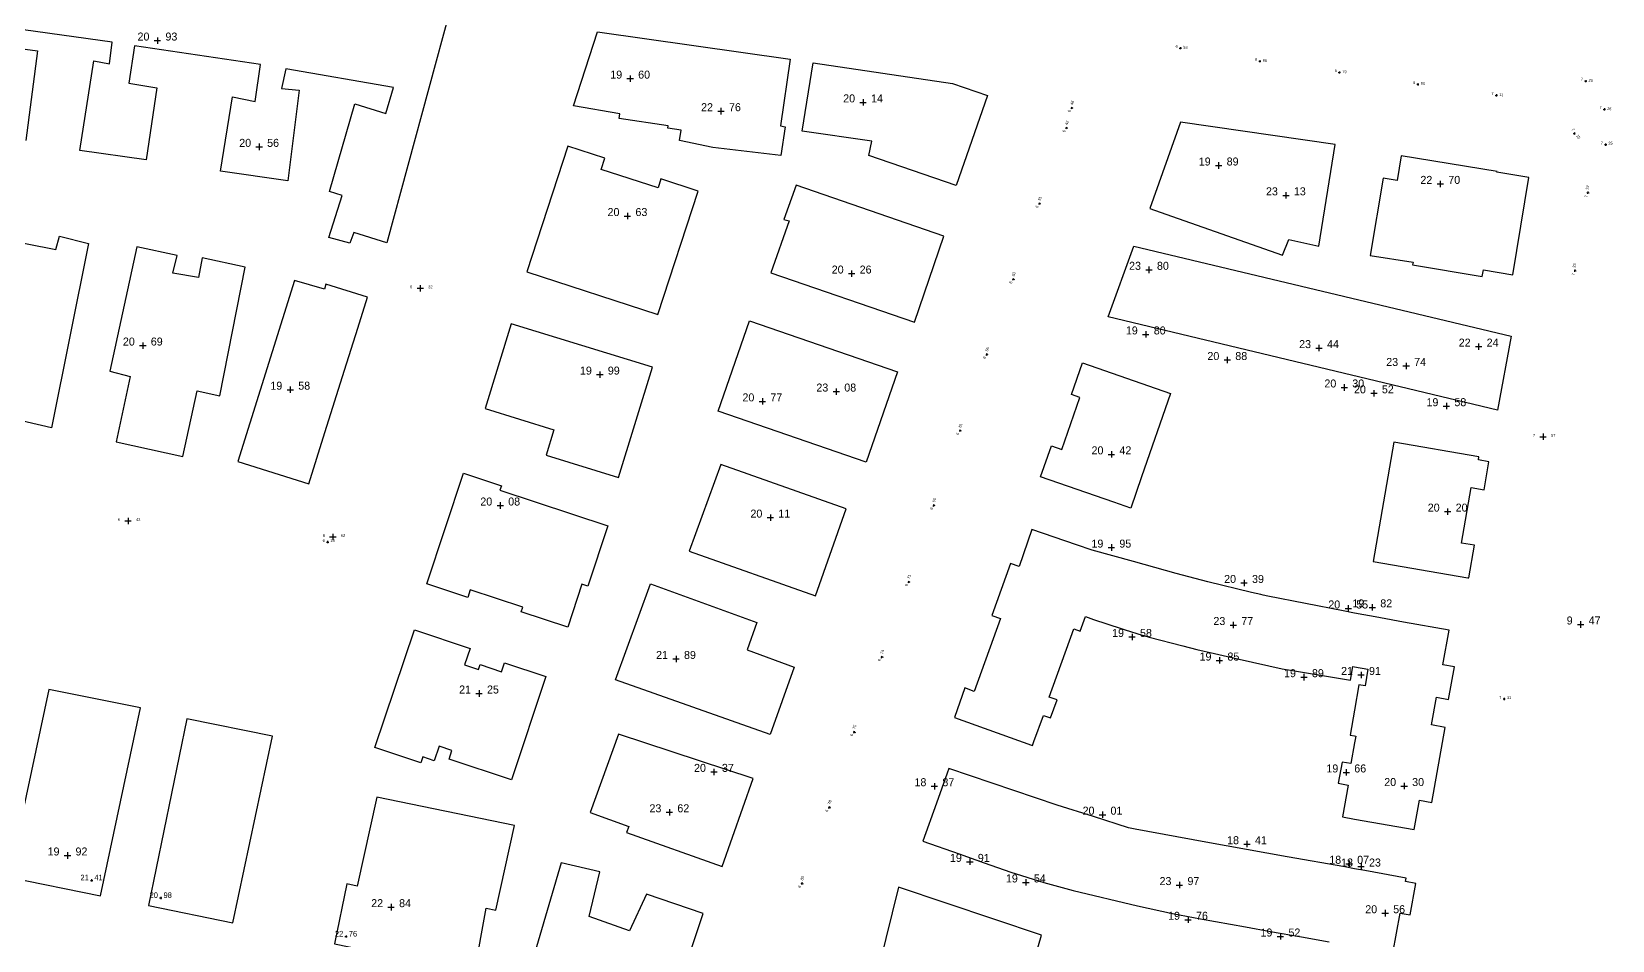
# Model space of a CAD drawing. Header units: inches. Extents: x 179019 to 255520, y 666000 to 809980.
# Drawn here: x 254853.1 to 255050.6, y 809202.6 to 809316.2 of the extents above; entities that cross this region are included whole.
import ezdxf
from ezdxf.enums import TextEntityAlignment as Align

# ---------------------------------------------------------------- set-up
doc = ezdxf.new("R2010")
doc.units = ezdxf.units.IN
doc.header["$MEASUREMENT"] = 0
for name, color, linetype in [('building levels', 6, 'Continuous'), ('orig buildings', 3, 'Continuous'), ('street levels', 5, 'Continuous')]:
    doc.layers.add(name, color=color, linetype=linetype)
doc.styles.add('hebtxt', font='hebtxt')

# ---------------------------------------------------------------- blocks, each defined once
blk = doc.blocks.new('1505')
for points in [[(-0.4, 0), (0.4, 0)], [(0, 0.4), (0, -0.4)]]:
    blk.add_lwpolyline(points)
at = {"style": 'hebtxt'}
blk.add_attdef('METER', text='', height=2, dxfattribs=at).set_placement((-1, 0), align=Align.RIGHT)
blk.add_attdef('CENTIMETER', (1, 0), '', height=2, dxfattribs=at)
blk = doc.blocks.new('1503')
for points in [[(-0.4, 0), (0.4, 0)], [(0, 0.4), (0, -0.4)]]:
    blk.add_lwpolyline(points)
at = {"style": 'hebtxt'}
blk.add_attdef('METER', text='', height=2, dxfattribs=at).set_placement((-1, 0), align=Align.RIGHT)
blk.add_attdef('CENTIMETER', (1, 0), '', height=2, dxfattribs=at)

msp = doc.modelspace()

# ---------------------------------------------------------------- linework, layer by layer
at = {"layer": 'orig buildings', "elevation": 19.46}
for points in [[(254905.32, 809318.83), (254897.43, 809289.83), (254893.31, 809291.15), (254892.82, 809289.82), (254890.22, 809290.5), (254891.87, 809295.75), (254890.29, 809296.24), (254893.47, 809307.23), (254897.34, 809306.02), (254898.29, 809309.25), (254884.81, 809311.6), (254884.29, 809309.12), (254886.5, 809308.92), (254885.07, 809297.59), (254876.66, 809298.79), (254878.18, 809308.11), (254880.99, 809307.5), (254881.68, 809312.12), (254865.91, 809314.46), (254865.2, 809309.82), (254868.7, 809309.24), (254867.36, 809300.21), (254859.1, 809301.39), (254860.83, 809312.58), (254862.79, 809312.22), (254863.11, 809314.92), (254852.02, 809316.46)], [(254851.63, 809314.15), (254853.81, 809313.84), (254852.35, 809302.63)]]:
    msp.add_lwpolyline(points, dxfattribs=at)
at = {"layer": 'orig buildings'}
for points, elevation in [([(254923.76, 809316.23), (254947.84, 809312.79), (254946.63, 809304.45), (254947.22, 809304.36), (254946.69, 809300.74), (254938.21, 809301.77), (254934.03, 809302.64), (254934.22, 809303.93), (254932.58, 809304.17), (254932.62, 809304.47), (254926.48, 809305.37), (254926.57, 809305.98), (254920.76, 809306.95), (254923.76, 809316.23)], 0.12), ([(254950.74, 809312.35), (254968.13, 809309.77), (254972.52, 809308.25), (254968.62, 809297), (254957.69, 809300.76), (254958.07, 809302.56), (254949.36, 809303.81), (254950.74, 809312.35)], 0.12), ([(254992.81, 809294.12), (254994.8, 809293.42), (255009.37, 809288.28), (255010.16, 809290.26), (255013.93, 809289.44), (255015.99, 809302.13), (254996.62, 809304.92), (254992.81, 809294.12)], 22.3), ([(254914.96, 809286.22), (254931.32, 809280.89), (254936.35, 809296.31), (254931.71, 809297.83), (254931.35, 809296.71), (254924.23, 809299.03), (254924.68, 809300.41), (254920.08, 809301.91), (254914.96, 809286.22)], 21.23), ([(254945.43, 809286.11), (254963.39, 809279.93), (254967.08, 809290.68), (254948.59, 809297.04), (254947.08, 809292.78), (254947.72, 809292.6), (254945.43, 809286.11)], 21.54), ([(254990.8, 809289.41), (255037.96, 809278.19), (255036.25, 809268.92), (254987.6, 809280.57)], 21.48), ([(254885.92, 809285.14), (254878.82, 809262.51), (254887.71, 809259.73), (254889.72, 809266.12), (254892.16, 809273.92), (254893.81, 809279.17), (254895.03, 809283.05), (254889.83, 809284.68), (254889.64, 809284.05), (254885.92, 809285.14)], 20.07), ([(254917.36, 809263.29), (254926.42, 809260.51), (254930.65, 809274.3), (254912.98, 809279.72), (254909.73, 809269.11), (254918.33, 809266.47), (254917.36, 809263.29)], 21.54), ([(254902.45, 809247.2), (254907.01, 809261.05), (254911.78, 809259.48), (254911.59, 809258.9), (254925.06, 809254.46), (254922.58, 809246.93), (254921.82, 809247.18), (254920.05, 809241.8), (254914.24, 809243.71), (254914.44, 809244.3), (254907.87, 809246.46), (254907.56, 809245.52), (254902.45, 809247.2)], 20.61), ([(254900.89, 809241.45), (254907.85, 809239.12), (254907.17, 809237.09), (254908.9, 809236.51), (254909.1, 809237.12), (254911.79, 809236.22), (254912.16, 809237.35), (254917.34, 809235.61), (254913.01, 809222.7), (254905.23, 809225.3), (254905.59, 809226.38), (254903.97, 809226.93), (254903.35, 809225.1), (254901.93, 809225.58), (254901.68, 809224.83), (254895.97, 809226.75), (254900.89, 809241.45)], 22.74), ([(254896.21, 809220.55), (254893.76, 809209.43), (254892.44, 809209.72), (254890.9, 809202.21), (254908.41, 809198.64), (254909.87, 809206.68), (254911.06, 809206.42), (254913.39, 809217)], 22.96)]:
    msp.add_lwpolyline(points, close=True, dxfattribs=dict(at, elevation=elevation))
for points in [[(255020.35, 809288.26), (255025.7, 809287.42), (255025.64, 809287.08), (255034.36, 809285.63), (255034.5, 809286.45), (255038.16, 809285.84), (255040.19, 809298.01), (255036.19, 809298.68), (255036.21, 809298.77), (255024.23, 809300.7), (255023.72, 809297.64), (255021.96, 809297.94), (255020.35, 809288.26)], [(254860.17, 809289.76), (254855.56, 809266.7), (254845.84, 809268.98), (254845.62, 809273.03), (254849.09, 809290.39), (254856.1, 809288.99), (254856.53, 809290.68)], [(254863.61, 809264.95), (254871.94, 809263.11), (254873.74, 809271.32), (254876.57, 809270.7), (254879.73, 809286.8), (254874.39, 809287.97), (254873.91, 809285.52), (254870.71, 809286.04), (254871.25, 809288.26), (254866.19, 809289.35), (254862.83, 809273.79), (254865.38, 809273.14), (254863.61, 809264.95)], [(254938.85, 809268.79), (254942.77, 809280.09), (254961.26, 809273.73), (254957.37, 809262.42), (254938.85, 809268.79)], [(254935.22, 809251.28), (254951.03, 809245.73), (254954.86, 809256.6), (254939.19, 809262.12), (254935.22, 809251.28)], [(255018.39, 809227.34), (255017.93, 809224.74), (255016.83, 809224.93), (255016.36, 809222.28), (255017.6, 809222.06), (255016.9, 809218.07), (255018.39, 809217.81), (255025.86, 809216.49), (255026.51, 809220.16), (255028.06, 809219.89), (255029.72, 809229.27), (255028.01, 809229.57), (255028.62, 809233.03), (255030.14, 809232.76), (255030.87, 809236.84), (255029.43, 809237.1), (255030.2, 809241.42), (255024.5, 809242.43), (255021.64, 809242.95), (255021.44, 809242.99), (255018.39, 809243.54), (255016.98, 809243.82), (255007.54, 809245.68), (255006.96, 809245.79), (255006.69, 809245.86), (255005.53, 809246.12), (255000.06, 809247.47), (254996.11, 809248.49), (254990.78, 809249.99), (254985.6, 809251.44), (254983.65, 809252.1), (254978.04, 809254), (254976.46, 809249.38), (254975.41, 809249.75), (254973.08, 809243.25), (254974.15, 809242.87), (254970.87, 809233.77), (254969.7, 809234.19), (254968.38, 809230.51), (254978, 809227.05), (254978.16, 809226.99), (254978.33, 809227.48), (254979.51, 809230.76), (254980.39, 809230.44), (254981.21, 809232.7), (254980.24, 809233.05), (254983.31, 809241.57), (254984.12, 809241.29), (254984.76, 809243.11), (254985.78, 809242.76), (254989.22, 809241.61), (254989.72, 809241.46), (254991.85, 809240.81), (254992.47, 809240.62), (254992.72, 809240.55), (254996.93, 809239.45), (254998.7, 809239), (255000.87, 809238.49), (255003.98, 809237.79), (255009.34, 809236.6), (255010.39, 809236.42), (255017.89, 809235.17), (255018.18, 809236.86), (255018.39, 809236.83), (255020.07, 809236.53), (255019.7, 809234.44), (255018.94, 809234.57), (255018.39, 809231.43), (255017.84, 809228.3), (255018.39, 809228.2), (255018.54, 809228.17)], [(254926.03, 809235.2), (254930.41, 809247.21), (254943.71, 809242.37), (254942.47, 809238.95), (254948.37, 809236.8), (254945.34, 809228.37), (254926.03, 809235.2)], [(254850.19, 809210.52), (254861.67, 809208.2), (254866.67, 809231.69), (254855.2, 809233.99), (254850.19, 809210.52), (254850.19, 809210.52)], [(254867.65, 809206.99), (254878.22, 809204.84), (254883.17, 809228.17), (254872.47, 809230.35), (254867.65, 809206.99)], [(254926.4, 809228.41), (254922.86, 809218.64), (254927.69, 809216.89), (254927.41, 809216.11), (254939.35, 809211.89), (254943.23, 809222.86)], [(254919.25, 809212.31), (254914.84, 809197.3), (254932.88, 809193.62), (254936.98, 809205.98), (254929.89, 809208.4), (254927.77, 809203.84), (254922.75, 809205.61), (254924.05, 809211.2)], [(254961.41, 809209.28), (254959.02, 809199.66), (254962.18, 809198.25), (254960.05, 809188.06), (254974.01, 809185.23), (254979.27, 809203.3)]]:
    msp.add_lwpolyline(points, close=True, dxfattribs=at)
msp.add_lwpolyline([(255023.18, 809201.04), (255024.08, 809206.04), (255025.33, 809205.82), (255026.04, 809209.75), (255024.76, 809209.98), (255024.85, 809210.43), (255019.69, 809211.36), (255018.39, 809211.6), (255017.17, 809211.81), (255009.97, 809213.1), (254999.79, 809214.92), (254990.98, 809216.55), (254990.15, 809216.7), (254985.77, 809218.11), (254981.23, 809219.54), (254967.67, 809224.11), (254967.46, 809223.53), (254966.13, 809219.78), (254964.44, 809215.05), (254968.99, 809213.44), (254972.12, 809212.32), (254975.43, 809211.17), (254979.54, 809209.86), (254983.21, 809208.88), (254991.26, 809206.95), (254995.63, 809206), (254999.14, 809205.34), (255004.77, 809204.31), (255007.89, 809203.76), (255011.75, 809203.08), (255015.22, 809202.46)], dxfattribs=at)
for points in [[(254990.42, 809256.68, 21.23), (254988.3, 809257.41, 21.05), (254979.16, 809260.58, 20.27), (254980.52, 809264.48, 19.84), (254981.82, 809264.02, 20.51), (254984.07, 809270.51, 21.23), (254983.01, 809270.87, 20.42), (254984.38, 809274.82, 20.52), (254995.38, 809271, 21.25), (254991.77, 809260.57, 21.24), (254990.42, 809256.68, 21.23)], [(255020.74, 809250.01, 21.39), (255032.54, 809247.97, 19.92), (255032.68, 809247.95, 19.9), (255033.38, 809252.04, 20.04), (255031.78, 809252.31, 20.28), (255032.97, 809259.25, 20.76), (255034.59, 809258.97, 20.11), (255035.19, 809262.48, 20.11), (255033.88, 809262.71, 20.45), (255033.94, 809263.09, 21.15), (255023.32, 809264.92, 21.39), (255020.74, 809250.01, 21.39)]]:
    msp.add_polyline3d(points, close=True, dxfattribs=at)

# ---------------------------------------------------------------- block references
at = {"layer": 'building levels'}
ref = msp.add_blockref('1505', (254868.78, 809315.13, 20.93), dxfattribs=at)
ref.add_attrib('METER', '20', dxfattribs={"layer": '0', "height": 1, "style": 'hebtxt'}).set_placement((254867.78, 809315.13, 20.93), align=Align.RIGHT)
ref.add_attrib('CENTIMETER', '93', (254869.78, 809315.13, 20.93), dxfattribs={"layer": '0', "height": 1, "style": 'hebtxt'})
ref = msp.add_blockref('1505', (254927.86, 809310.37, 19.6), dxfattribs=at)
ref.add_attrib('METER', '19', dxfattribs={"layer": '0', "height": 1, "style": 'hebtxt'}).set_placement((254926.86, 809310.37, 19.6), align=Align.RIGHT)
ref.add_attrib('CENTIMETER', '60', (254928.86, 809310.37, 19.6), dxfattribs={"layer": '0', "height": 1, "style": 'hebtxt'})
ref = msp.add_blockref('1505', (254956.97, 809307.4, 20.14), dxfattribs=at)
ref.add_attrib('METER', '20', dxfattribs={"layer": '0', "height": 1, "style": 'hebtxt'}).set_placement((254955.97, 809307.4, 20.14), align=Align.RIGHT)
ref.add_attrib('CENTIMETER', '14', (254957.97, 809307.4, 20.14), dxfattribs={"layer": '0', "height": 1, "style": 'hebtxt'})
ref = msp.add_blockref('1505', (254939.21, 809306.3, 22.76), dxfattribs=at)
ref.add_attrib('METER', '22', dxfattribs={"layer": '0', "height": 1, "style": 'hebtxt'}).set_placement((254938.21, 809306.3, 22.76), align=Align.RIGHT)
ref.add_attrib('CENTIMETER', '76', (254940.21, 809306.3, 22.76), dxfattribs={"layer": '0', "height": 1, "style": 'hebtxt'})
ref = msp.add_blockref('1505', (254881.49, 809301.84, 20.56), dxfattribs=at)
ref.add_attrib('METER', '20', dxfattribs={"layer": '0', "height": 1, "style": 'hebtxt'}).set_placement((254880.49, 809301.84, 20.56), align=Align.RIGHT)
ref.add_attrib('CENTIMETER', '56', (254882.49, 809301.84, 20.56), dxfattribs={"layer": '0', "height": 1, "style": 'hebtxt'})
ref = msp.add_blockref('1505', (255001.41, 809299.51, 19.89), dxfattribs=at)
ref.add_attrib('METER', '19', dxfattribs={"layer": '0', "height": 1, "style": 'hebtxt'}).set_placement((255000.41, 809299.51, 19.89), align=Align.RIGHT)
ref.add_attrib('CENTIMETER', '89', (255002.41, 809299.51, 19.89), dxfattribs={"layer": '0', "height": 1, "style": 'hebtxt'})
ref = msp.add_blockref('1505', (255029.11, 809297.21, 22.7), dxfattribs=at)
ref.add_attrib('METER', '22', dxfattribs={"layer": '0', "height": 1, "style": 'hebtxt'}).set_placement((255028.11, 809297.21, 22.7), align=Align.RIGHT)
ref.add_attrib('CENTIMETER', '70', (255030.11, 809297.21, 22.7), dxfattribs={"layer": '0', "height": 1, "style": 'hebtxt'})
ref = msp.add_blockref('1505', (255009.81, 809295.78, 23.13), dxfattribs=at)
ref.add_attrib('METER', '23', dxfattribs={"layer": '0', "height": 1, "style": 'hebtxt'}).set_placement((255008.81, 809295.78, 23.13), align=Align.RIGHT)
ref.add_attrib('CENTIMETER', '13', (255010.81, 809295.78, 23.13), dxfattribs={"layer": '0', "height": 1, "style": 'hebtxt'})
ref = msp.add_blockref('1505', (254927.52, 809293.19, 20.63), dxfattribs=at)
ref.add_attrib('METER', '20', dxfattribs={"layer": '0', "height": 1, "style": 'hebtxt'}).set_placement((254926.52, 809293.19, 20.63), align=Align.RIGHT)
ref.add_attrib('CENTIMETER', '63', (254928.52, 809293.19, 20.63), dxfattribs={"layer": '0', "height": 1, "style": 'hebtxt'})
ref = msp.add_blockref('1505', (254955.54, 809286, 20.26), dxfattribs=at)
ref.add_attrib('METER', '20', dxfattribs={"layer": '0', "height": 1, "style": 'hebtxt'}).set_placement((254954.54, 809286, 20.26), align=Align.RIGHT)
ref.add_attrib('CENTIMETER', '26', (254956.54, 809286, 20.26), dxfattribs={"layer": '0', "height": 1, "style": 'hebtxt'})
ref = msp.add_blockref('1505', (254992.7, 809286.47, 23.8), dxfattribs=at)
ref.add_attrib('METER', '23', dxfattribs={"layer": '0', "height": 1, "style": 'hebtxt'}).set_placement((254991.7, 809286.47, 23.8), align=Align.RIGHT)
ref.add_attrib('CENTIMETER', '80', (254993.7, 809286.47, 23.8), dxfattribs={"layer": '0', "height": 1, "style": 'hebtxt'})
ref = msp.add_blockref('1505', (254992.3, 809278.39, 19.8), dxfattribs=at)
ref.add_attrib('METER', '19', dxfattribs={"layer": '0', "height": 1, "style": 'hebtxt'}).set_placement((254991.3, 809278.39, 19.8), align=Align.RIGHT)
ref.add_attrib('CENTIMETER', '80', (254993.3, 809278.39, 19.8), dxfattribs={"layer": '0', "height": 1, "style": 'hebtxt'})
ref = msp.add_blockref('1505', (254866.95, 809277, 20.69), dxfattribs=at)
ref.add_attrib('METER', '20', dxfattribs={"layer": '0', "height": 1, "style": 'hebtxt'}).set_placement((254865.95, 809277, 20.69), align=Align.RIGHT)
ref.add_attrib('CENTIMETER', '69', (254867.95, 809277, 20.69), dxfattribs={"layer": '0', "height": 1, "style": 'hebtxt'})
ref = msp.add_blockref('1505', (255013.95, 809276.68, 23.44), dxfattribs=at)
ref.add_attrib('METER', '23', dxfattribs={"layer": '0', "height": 1, "style": 'hebtxt'}).set_placement((255012.95, 809276.68, 23.44), align=Align.RIGHT)
ref.add_attrib('CENTIMETER', '44', (255014.95, 809276.68, 23.44), dxfattribs={"layer": '0', "height": 1, "style": 'hebtxt'})
ref = msp.add_blockref('1505', (255033.9, 809276.87, 22.24), dxfattribs=at)
ref.add_attrib('METER', '22', dxfattribs={"layer": '0', "height": 1, "style": 'hebtxt'}).set_placement((255032.9, 809276.87, 22.24), align=Align.RIGHT)
ref.add_attrib('CENTIMETER', '24', (255034.9, 809276.87, 22.24), dxfattribs={"layer": '0', "height": 1, "style": 'hebtxt'})
ref = msp.add_blockref('1505', (255002.49, 809275.2, 20.88), dxfattribs=at)
ref.add_attrib('METER', '20', dxfattribs={"layer": '0', "height": 1, "style": 'hebtxt'}).set_placement((255001.49, 809275.19, 20.88), align=Align.RIGHT)
ref.add_attrib('CENTIMETER', '88', (255003.49, 809275.19, 20.88), dxfattribs={"layer": '0', "height": 1, "style": 'hebtxt'})
ref = msp.add_blockref('1505', (255024.84, 809274.46, 23.74), dxfattribs=at)
ref.add_attrib('METER', '23', dxfattribs={"layer": '0', "height": 1, "style": 'hebtxt'}).set_placement((255023.84, 809274.45, 23.74), align=Align.RIGHT)
ref.add_attrib('CENTIMETER', '74', (255025.84, 809274.45, 23.74), dxfattribs={"layer": '0', "height": 1, "style": 'hebtxt'})
ref = msp.add_blockref('1505', (254885.38, 809271.48, 19.58), dxfattribs=at)
ref.add_attrib('METER', '19', dxfattribs={"layer": '0', "height": 1, "style": 'hebtxt'}).set_placement((254884.38, 809271.48, 19.58), align=Align.RIGHT)
ref.add_attrib('CENTIMETER', '58', (254886.38, 809271.48, 19.58), dxfattribs={"layer": '0', "height": 1, "style": 'hebtxt'})
ref = msp.add_blockref('1505', (254924.07, 809273.37, 19.99), dxfattribs=at)
ref.add_attrib('METER', '19', dxfattribs={"layer": '0', "height": 1, "style": 'hebtxt'}).set_placement((254923.07, 809273.37, 19.99), align=Align.RIGHT)
ref.add_attrib('CENTIMETER', '99', (254925.07, 809273.37, 19.99), dxfattribs={"layer": '0', "height": 1, "style": 'hebtxt'})
ref = msp.add_blockref('1505', (255017.11, 809271.76, 20.3), dxfattribs=at)
ref.add_attrib('METER', '20', dxfattribs={"layer": '0', "height": 1, "style": 'hebtxt'}).set_placement((255016.11, 809271.76, 20.3), align=Align.RIGHT)
ref.add_attrib('CENTIMETER', '30', (255018.11, 809271.76, 20.3), dxfattribs={"layer": '0', "height": 1, "style": 'hebtxt'})
ref = msp.add_blockref('1505', (254944.38, 809270.02, 20.77), dxfattribs=at)
ref.add_attrib('METER', '20', dxfattribs={"layer": '0', "height": 1, "style": 'hebtxt'}).set_placement((254943.38, 809270.02, 20.77), align=Align.RIGHT)
ref.add_attrib('CENTIMETER', '77', (254945.38, 809270.02, 20.77), dxfattribs={"layer": '0', "height": 1, "style": 'hebtxt'})
ref = msp.add_blockref('1505', (254953.62, 809271.25, 23.08), dxfattribs=at)
ref.add_attrib('METER', '23', dxfattribs={"layer": '0', "height": 1, "style": 'hebtxt'}).set_placement((254952.62, 809271.25, 23.08), align=Align.RIGHT)
ref.add_attrib('CENTIMETER', '08', (254954.62, 809271.25, 23.08), dxfattribs={"layer": '0', "height": 1, "style": 'hebtxt'})
ref = msp.add_blockref('1505', (255020.81, 809271.03, 20.52), dxfattribs=at)
ref.add_attrib('METER', '20', dxfattribs={"layer": '0', "height": 1, "style": 'hebtxt'}).set_placement((255019.81, 809271.03, 20.52), align=Align.RIGHT)
ref.add_attrib('CENTIMETER', '52', (255021.81, 809271.03, 20.52), dxfattribs={"layer": '0', "height": 1, "style": 'hebtxt'})
ref = msp.add_blockref('1505', (255029.87, 809269.43, 19.58), dxfattribs=at)
ref.add_attrib('METER', '19', dxfattribs={"layer": '0', "height": 1, "style": 'hebtxt'}).set_placement((255028.87, 809269.42, 19.58), align=Align.RIGHT)
ref.add_attrib('CENTIMETER', '58', (255030.87, 809269.42, 19.58), dxfattribs={"layer": '0', "height": 1, "style": 'hebtxt'})
ref = msp.add_blockref('1505', (254988.01, 809263.4, 20.42), dxfattribs=at)
ref.add_attrib('METER', '20', dxfattribs={"layer": '0', "height": 1, "style": 'hebtxt'}).set_placement((254987.01, 809263.4, 20.42), align=Align.RIGHT)
ref.add_attrib('CENTIMETER', '42', (254989.01, 809263.4, 20.42), dxfattribs={"layer": '0', "height": 1, "style": 'hebtxt'})
ref = msp.add_blockref('1505', (254911.62, 809257, 20.08), dxfattribs=at)
ref.add_attrib('METER', '20', dxfattribs={"layer": '0', "height": 1, "style": 'hebtxt'}).set_placement((254910.62, 809257, 20.08), align=Align.RIGHT)
ref.add_attrib('CENTIMETER', '08', (254912.62, 809257, 20.08), dxfattribs={"layer": '0', "height": 1, "style": 'hebtxt'})
ref = msp.add_blockref('1505', (255030.03, 809256.24, 20.2), dxfattribs=at)
ref.add_attrib('METER', '20', dxfattribs={"layer": '0', "height": 1, "style": 'hebtxt'}).set_placement((255029.03, 809256.24, 20.2), align=Align.RIGHT)
ref.add_attrib('CENTIMETER', '20', (255031.03, 809256.24, 20.2), dxfattribs={"layer": '0', "height": 1, "style": 'hebtxt'})
ref = msp.add_blockref('1505', (254945.38, 809255.49, 20.11), dxfattribs=at)
ref.add_attrib('METER', '20', dxfattribs={"layer": '0', "height": 1, "style": 'hebtxt'}).set_placement((254944.38, 809255.49, 20.11), align=Align.RIGHT)
ref.add_attrib('CENTIMETER', '11', (254946.38, 809255.49, 20.11), dxfattribs={"layer": '0', "height": 1, "style": 'hebtxt'})
ref = msp.add_blockref('1505', (254988, 809251.75, 19.95), dxfattribs=at)
ref.add_attrib('METER', '19', dxfattribs={"layer": '0', "height": 1, "style": 'hebtxt'}).set_placement((254987, 809251.74, 19.95), align=Align.RIGHT)
ref.add_attrib('CENTIMETER', '95', (254989, 809251.74, 19.95), dxfattribs={"layer": '0', "height": 1, "style": 'hebtxt'})
ref = msp.add_blockref('1505', (255004.58, 809247.33, 20.39), dxfattribs=at)
ref.add_attrib('METER', '20', dxfattribs={"layer": '0', "height": 1, "style": 'hebtxt'}).set_placement((255003.58, 809247.32, 20.39), align=Align.RIGHT)
ref.add_attrib('CENTIMETER', '39', (255005.58, 809247.32, 20.39), dxfattribs={"layer": '0', "height": 1, "style": 'hebtxt'})
ref = msp.add_blockref('1505', (255017.6, 809244.13, 20.55), dxfattribs=at)
ref.add_attrib('METER', '20', dxfattribs={"layer": '0', "height": 1, "style": 'hebtxt'}).set_placement((255016.6, 809244.13, 20.55), align=Align.RIGHT)
ref.add_attrib('CENTIMETER', '55', (255018.6, 809244.13, 20.55), dxfattribs={"layer": '0', "height": 1, "style": 'hebtxt'})
ref = msp.add_blockref('1505', (255020.61, 809244.27, 19.82), dxfattribs=at)
ref.add_attrib('METER', '19', dxfattribs={"layer": '0', "height": 1, "style": 'hebtxt'}).set_placement((255019.61, 809244.27, 19.82), align=Align.RIGHT)
ref.add_attrib('CENTIMETER', '82', (255021.61, 809244.27, 19.82), dxfattribs={"layer": '0', "height": 1, "style": 'hebtxt'})
ref = msp.add_blockref('1505', (255003.24, 809242.06, 23.77), dxfattribs=at)
ref.add_attrib('METER', '23', dxfattribs={"layer": '0', "height": 1, "style": 'hebtxt'}).set_placement((255002.24, 809242.06, 23.77), align=Align.RIGHT)
ref.add_attrib('CENTIMETER', '77', (255004.24, 809242.06, 23.77), dxfattribs={"layer": '0', "height": 1, "style": 'hebtxt'})
ref = msp.add_blockref('1505', (255046.65, 809242.13, 9.47), dxfattribs=at)
ref.add_attrib('METER', '9', dxfattribs={"layer": '0', "height": 1, "style": 'hebtxt'}).set_placement((255045.65, 809242.13, 9.47), align=Align.RIGHT)
ref.add_attrib('CENTIMETER', '47', (255047.65, 809242.13, 9.47), dxfattribs={"layer": '0', "height": 1, "style": 'hebtxt'})
ref = msp.add_blockref('1505', (254990.58, 809240.57, 19.58), dxfattribs=at)
ref.add_attrib('METER', '19', dxfattribs={"layer": '0', "height": 1, "style": 'hebtxt'}).set_placement((254989.58, 809240.57, 19.58), align=Align.RIGHT)
ref.add_attrib('CENTIMETER', '58', (254991.58, 809240.57, 19.58), dxfattribs={"layer": '0', "height": 1, "style": 'hebtxt'})
ref = msp.add_blockref('1505', (254933.59, 809237.82, 21.89), dxfattribs=at)
ref.add_attrib('METER', '21', dxfattribs={"layer": '0', "height": 1, "style": 'hebtxt'}).set_placement((254932.59, 809237.82, 21.89), align=Align.RIGHT)
ref.add_attrib('CENTIMETER', '89', (254934.59, 809237.82, 21.89), dxfattribs={"layer": '0', "height": 1, "style": 'hebtxt'})
ref = msp.add_blockref('1505', (255001.51, 809237.63, 19.85), dxfattribs=at)
ref.add_attrib('METER', '19', dxfattribs={"layer": '0', "height": 1, "style": 'hebtxt'}).set_placement((255000.51, 809237.62, 19.85), align=Align.RIGHT)
ref.add_attrib('CENTIMETER', '85', (255002.51, 809237.62, 19.85), dxfattribs={"layer": '0', "height": 1, "style": 'hebtxt'})
ref = msp.add_blockref('1505', (255012.07, 809235.54, 19.89), dxfattribs=at)
ref.add_attrib('METER', '19', dxfattribs={"layer": '0', "height": 1, "style": 'hebtxt'}).set_placement((255011.07, 809235.54, 19.89), align=Align.RIGHT)
ref.add_attrib('CENTIMETER', '89', (255013.07, 809235.54, 19.89), dxfattribs={"layer": '0', "height": 1, "style": 'hebtxt'})
ref = msp.add_blockref('1505', (255019.2, 809235.82, 21.91), dxfattribs=at)
ref.add_attrib('METER', '21', dxfattribs={"layer": '0', "height": 1, "style": 'hebtxt'}).set_placement((255018.2, 809235.82, 21.91), align=Align.RIGHT)
ref.add_attrib('CENTIMETER', '91', (255020.2, 809235.82, 21.91), dxfattribs={"layer": '0', "height": 1, "style": 'hebtxt'})
ref = msp.add_blockref('1505', (254908.97, 809233.5, 21.25), dxfattribs=at)
ref.add_attrib('METER', '21', dxfattribs={"layer": '0', "height": 1, "style": 'hebtxt'}).set_placement((254907.97, 809233.5, 21.25), align=Align.RIGHT)
ref.add_attrib('CENTIMETER', '25', (254909.97, 809233.5, 21.25), dxfattribs={"layer": '0', "height": 1, "style": 'hebtxt'})
ref = msp.add_blockref('1505', (254938.33, 809223.7, 20.37), dxfattribs=at)
ref.add_attrib('METER', '20', dxfattribs={"layer": '0', "height": 1, "style": 'hebtxt'}).set_placement((254937.33, 809223.7, 20.37), align=Align.RIGHT)
ref.add_attrib('CENTIMETER', '37', (254939.33, 809223.7, 20.37), dxfattribs={"layer": '0', "height": 1, "style": 'hebtxt'})
ref = msp.add_blockref('1505', (255017.36, 809223.63, 19.66), dxfattribs=at)
ref.add_attrib('METER', '19', dxfattribs={"layer": '0', "height": 1, "style": 'hebtxt'}).set_placement((255016.36, 809223.63, 19.66), align=Align.RIGHT)
ref.add_attrib('CENTIMETER', '66', (255018.36, 809223.63, 19.66), dxfattribs={"layer": '0', "height": 1, "style": 'hebtxt'})
ref = msp.add_blockref('1505', (254965.88, 809221.91, 18.87), dxfattribs=at)
ref.add_attrib('METER', '18', dxfattribs={"layer": '0', "height": 1, "style": 'hebtxt'}).set_placement((254964.88, 809221.91, 18.87), align=Align.RIGHT)
ref.add_attrib('CENTIMETER', '87', (254966.88, 809221.91, 18.87), dxfattribs={"layer": '0', "height": 1, "style": 'hebtxt'})
ref = msp.add_blockref('1505', (255024.59, 809221.93, 20.3), dxfattribs=at)
ref.add_attrib('METER', '20', dxfattribs={"layer": '0', "height": 1, "style": 'hebtxt'}).set_placement((255023.59, 809221.93, 20.3), align=Align.RIGHT)
ref.add_attrib('CENTIMETER', '30', (255025.59, 809221.93, 20.3), dxfattribs={"layer": '0', "height": 1, "style": 'hebtxt'})
ref = msp.add_blockref('1505', (254932.76, 809218.65, 23.62), dxfattribs=at)
ref.add_attrib('METER', '23', dxfattribs={"layer": '0', "height": 1, "style": 'hebtxt'}).set_placement((254931.76, 809218.65, 23.62), align=Align.RIGHT)
ref.add_attrib('CENTIMETER', '62', (254933.76, 809218.65, 23.62), dxfattribs={"layer": '0', "height": 1, "style": 'hebtxt'})
ref = msp.add_blockref('1505', (254986.89, 809218.35, 20.01), dxfattribs=at)
ref.add_attrib('METER', '20', dxfattribs={"layer": '0', "height": 1, "style": 'hebtxt'}).set_placement((254985.89, 809218.35, 20.01), align=Align.RIGHT)
ref.add_attrib('CENTIMETER', '01', (254987.89, 809218.35, 20.01), dxfattribs={"layer": '0', "height": 1, "style": 'hebtxt'})
ref = msp.add_blockref('1505', (255004.95, 809214.67, 18.41), dxfattribs=at)
ref.add_attrib('METER', '18', dxfattribs={"layer": '0', "height": 1, "style": 'hebtxt'}).set_placement((255003.95, 809214.66, 18.41), align=Align.RIGHT)
ref.add_attrib('CENTIMETER', '41', (255005.95, 809214.66, 18.41), dxfattribs={"layer": '0', "height": 1, "style": 'hebtxt'})
ref = msp.add_blockref('1505', (254857.54, 809213.25, 19.92), dxfattribs=at)
ref.add_attrib('METER', '19', dxfattribs={"layer": '0', "height": 1, "style": 'hebtxt'}).set_placement((254856.54, 809213.25, 19.92), align=Align.RIGHT)
ref.add_attrib('CENTIMETER', '92', (254858.54, 809213.25, 19.92), dxfattribs={"layer": '0', "height": 1, "style": 'hebtxt'})
ref = msp.add_blockref('1505', (254970.31, 809212.46, 19.91), dxfattribs=at)
ref.add_attrib('METER', '19', dxfattribs={"layer": '0', "height": 1, "style": 'hebtxt'}).set_placement((254969.31, 809212.45, 19.91), align=Align.RIGHT)
ref.add_attrib('CENTIMETER', '91', (254971.31, 809212.45, 19.91), dxfattribs={"layer": '0', "height": 1, "style": 'hebtxt'})
ref = msp.add_blockref('1505', (255017.72, 809212.21, 18.07), dxfattribs=at)
ref.add_attrib('METER', '18', dxfattribs={"layer": '0', "height": 1, "style": 'hebtxt'}).set_placement((255016.72, 809212.21, 18.07), align=Align.RIGHT)
ref.add_attrib('CENTIMETER', '07', (255018.72, 809212.21, 18.07), dxfattribs={"layer": '0', "height": 1, "style": 'hebtxt'})
ref = msp.add_blockref('1505', (255019.2, 809211.87, 18.23), dxfattribs=at)
ref.add_attrib('METER', '18', dxfattribs={"layer": '0', "height": 1, "style": 'hebtxt'}).set_placement((255018.2, 809211.87, 18.23), align=Align.RIGHT)
ref.add_attrib('CENTIMETER', '23', (255020.2, 809211.87, 18.23), dxfattribs={"layer": '0', "height": 1, "style": 'hebtxt'})
at = {"layer": 'building levels', "xscale": 0.35, "yscale": 0.35, "zscale": 0.35}
for p, values in [((254860.55, 809210.14), {'METER': '21', 'CENTIMETER': '41'}), ((254869.19, 809207.94), {'METER': '20', 'CENTIMETER': '98'}), ((254892.35, 809203.12), {'METER': '22', 'CENTIMETER': '76'})]:
    msp.add_blockref('1505', p, dxfattribs=at).add_auto_attribs(values)
at = {"layer": 'building levels'}
ref = msp.add_blockref('1505', (254977.31, 809209.88, 19.54), dxfattribs=at)
ref.add_attrib('METER', '19', dxfattribs={"layer": '0', "height": 1, "style": 'hebtxt'}).set_placement((254976.31, 809209.88, 19.54), align=Align.RIGHT)
ref.add_attrib('CENTIMETER', '54', (254978.31, 809209.88, 19.54), dxfattribs={"layer": '0', "height": 1, "style": 'hebtxt'})
ref = msp.add_blockref('1505', (254996.51, 809209.55, 23.97), dxfattribs=at)
ref.add_attrib('METER', '23', dxfattribs={"layer": '0', "height": 1, "style": 'hebtxt'}).set_placement((254995.51, 809209.55, 23.97), align=Align.RIGHT)
ref.add_attrib('CENTIMETER', '97', (254997.51, 809209.55, 23.97), dxfattribs={"layer": '0', "height": 1, "style": 'hebtxt'})
ref = msp.add_blockref('1505', (254897.98, 809206.79, 22.84), dxfattribs=at)
ref.add_attrib('METER', '22', dxfattribs={"layer": '0', "height": 1, "style": 'hebtxt'}).set_placement((254896.98, 809206.79, 22.84), align=Align.RIGHT)
ref.add_attrib('CENTIMETER', '84', (254898.98, 809206.79, 22.84), dxfattribs={"layer": '0', "height": 1, "style": 'hebtxt'})
ref = msp.add_blockref('1505', (254997.58, 809205.21, 19.76), dxfattribs=at)
ref.add_attrib('METER', '19', dxfattribs={"layer": '0', "height": 1, "style": 'hebtxt'}).set_placement((254996.58, 809205.21, 19.76), align=Align.RIGHT)
ref.add_attrib('CENTIMETER', '76', (254998.58, 809205.21, 19.76), dxfattribs={"layer": '0', "height": 1, "style": 'hebtxt'})
ref = msp.add_blockref('1505', (255022.22, 809206.04, 20.56), dxfattribs=at)
ref.add_attrib('METER', '20', dxfattribs={"layer": '0', "height": 1, "style": 'hebtxt'}).set_placement((255021.22, 809206.03, 20.56), align=Align.RIGHT)
ref.add_attrib('CENTIMETER', '56', (255023.22, 809206.03, 20.56), dxfattribs={"layer": '0', "height": 1, "style": 'hebtxt'})
ref = msp.add_blockref('1505', (255009.13, 809203.13, 19.52), dxfattribs=at)
ref.add_attrib('METER', '19', dxfattribs={"layer": '0', "height": 1, "style": 'hebtxt'}).set_placement((255008.13, 809203.12, 19.52), align=Align.RIGHT)
ref.add_attrib('CENTIMETER', '52', (255010.13, 809203.12, 19.52), dxfattribs={"layer": '0', "height": 1, "style": 'hebtxt'})
at = {"layer": 'street levels'}
ref = msp.add_blockref('1503', (254996.62, 809314.18, 19.33), dxfattribs=dict(at, xscale=0.35, yscale=0.35, zscale=0.35, rotation=352.4053566314383))
ref.add_attrib('METER', '6', dxfattribs={"layer": '0', "height": 0.35, "rotation": 352.4054, "style": 'hebtxt'}).set_placement((254996.27, 809314.22, 19.33), align=Align.RIGHT)
ref.add_attrib('CENTIMETER', '53', (254996.97, 809314.13, 19.33), dxfattribs={"layer": '0', "height": 0.35, "rotation": 352.4054, "style": 'hebtxt'})
ref = msp.add_blockref('1503', (255006.55, 809312.55, 19.1), dxfattribs=dict(at, xscale=0.35, yscale=0.35, zscale=0.35, rotation=352.6569658579147))
ref.add_attrib('METER', '6', dxfattribs={"layer": '0', "height": 0.35, "rotation": 352.657, "style": 'hebtxt'}).set_placement((255006.2, 809312.59, 19.1), align=Align.RIGHT)
ref.add_attrib('CENTIMETER', '66', (255006.9, 809312.5, 19.1), dxfattribs={"layer": '0', "height": 0.35, "rotation": 352.657, "style": 'hebtxt'})
ref = msp.add_blockref('1503', (255016.5, 809311.14, 19.1), dxfattribs=dict(at, xscale=0.35, yscale=0.35, zscale=0.35, rotation=352.6569658579147))
ref.add_attrib('METER', '6', dxfattribs={"layer": '0', "height": 0.35, "rotation": 352.657, "style": 'hebtxt'}).set_placement((255016.16, 809311.19, 19.1), align=Align.RIGHT)
ref.add_attrib('CENTIMETER', '79', (255016.85, 809311.1, 19.1), dxfattribs={"layer": '0', "height": 0.35, "rotation": 352.657, "style": 'hebtxt'})
ref = msp.add_blockref('1503', (255026.3, 809309.66, 19.1), dxfattribs=dict(at, xscale=0.35, yscale=0.35, zscale=0.35, rotation=352.6569658579147))
ref.add_attrib('METER', '6', dxfattribs={"layer": '0', "height": 0.35, "rotation": 352.657, "style": 'hebtxt'}).set_placement((255025.96, 809309.7, 19.1), align=Align.RIGHT)
ref.add_attrib('CENTIMETER', '95', (255026.65, 809309.61, 19.1), dxfattribs={"layer": '0', "height": 0.35, "rotation": 352.657, "style": 'hebtxt'})
ref = msp.add_blockref('1503', (255047.28, 809310.06, 19.1), dxfattribs=dict(at, xscale=0.35, yscale=0.35, zscale=0.35, rotation=352.0483778939454))
ref.add_attrib('METER', '7', dxfattribs={"layer": '0', "height": 0.35, "rotation": 352.0484, "style": 'hebtxt'}).set_placement((255046.93, 809310.11, 19.1), align=Align.RIGHT)
ref.add_attrib('CENTIMETER', '20', (255047.63, 809310.01, 19.1), dxfattribs={"layer": '0', "height": 0.35, "rotation": 352.0484, "style": 'hebtxt'})
ref = msp.add_blockref('1503', (255036.1, 809308.28, 19.1), dxfattribs=dict(at, xscale=0.35, yscale=0.35, zscale=0.35, rotation=352.6569658579147))
ref.add_attrib('METER', '7', dxfattribs={"layer": '0', "height": 0.35, "rotation": 352.657, "style": 'hebtxt'}).set_placement((255035.75, 809308.32, 19.1), align=Align.RIGHT)
ref.add_attrib('CENTIMETER', '11', (255036.44, 809308.23, 19.1), dxfattribs={"layer": '0', "height": 0.35, "rotation": 352.657, "style": 'hebtxt'})
ref = msp.add_blockref('1503', (254983.05, 809306.72, 6.35), dxfattribs=dict(at, xscale=0.35, yscale=0.35, zscale=0.35, rotation=70.93793146805069))
ref.add_attrib('METER', '6', dxfattribs={"layer": '0', "height": 0.35, "rotation": 70.9379, "style": 'hebtxt'}).set_placement((254982.94, 809306.39, 6.35), align=Align.RIGHT)
ref.add_attrib('CENTIMETER', '46', (254983.17, 809307.05, 6.35), dxfattribs={"layer": '0', "height": 0.35, "rotation": 70.9379, "style": 'hebtxt'})
ref = msp.add_blockref('1503', (255049.6, 809306.53, 19.1), dxfattribs=dict(at, xscale=0.35, yscale=0.35, zscale=0.35, rotation=352.6569658579147))
ref.add_attrib('METER', '7', dxfattribs={"layer": '0', "height": 0.35, "rotation": 352.657, "style": 'hebtxt'}).set_placement((255049.25, 809306.57, 19.1), align=Align.RIGHT)
ref.add_attrib('CENTIMETER', '26', (255049.94, 809306.48, 19.1), dxfattribs={"layer": '0', "height": 0.35, "rotation": 352.657, "style": 'hebtxt'})
ref = msp.add_blockref('1503', (254982.4, 809304.21, 19.5), dxfattribs=dict(at, xscale=0.35, yscale=0.35, zscale=0.35, rotation=70.2813879142175))
ref.add_attrib('METER', '6', dxfattribs={"layer": '0', "height": 0.35, "rotation": 70.2814, "style": 'hebtxt'}).set_placement((254982.29, 809303.88, 19.5), align=Align.RIGHT)
ref.add_attrib('CENTIMETER', '42', (254982.52, 809304.54, 19.5), dxfattribs={"layer": '0', "height": 0.35, "rotation": 70.2814, "style": 'hebtxt'})
ref = msp.add_blockref('1503', (255045.85, 809303.5, 19.1), dxfattribs=dict(at, xscale=0.35, yscale=0.35, zscale=0.35, rotation=305.9585452255043))
ref.add_attrib('METER', '7', dxfattribs={"layer": '0', "height": 0.35, "rotation": 305.9585, "style": 'hebtxt'}).set_placement((255045.64, 809303.79, 19.1), align=Align.RIGHT)
ref.add_attrib('CENTIMETER', '15', (255046.06, 809303.22, 19.1), dxfattribs={"layer": '0', "height": 0.35, "rotation": 305.9585, "style": 'hebtxt'})
ref = msp.add_blockref('1503', (255049.77, 809302.12, 19.1), dxfattribs=dict(at, xscale=0.35, yscale=0.35, zscale=0.35))
ref.add_attrib('METER', '7', dxfattribs={"layer": '0', "height": 0.35, "style": 'hebtxt'}).set_placement((255049.42, 809302.12, 19.1), align=Align.RIGHT)
ref.add_attrib('CENTIMETER', '25', (255050.12, 809302.12, 19.1), dxfattribs={"layer": '0', "height": 0.35, "style": 'hebtxt'})
ref = msp.add_blockref('1503', (255047.56, 809296.11, 19.1), dxfattribs=dict(at, xscale=0.35, yscale=0.35, zscale=0.35, rotation=83.4619836687622))
ref.add_attrib('METER', '7', dxfattribs={"layer": '0', "height": 0.35, "rotation": 83.462, "style": 'hebtxt'}).set_placement((255047.53, 809295.77, 19.1), align=Align.RIGHT)
ref.add_attrib('CENTIMETER', '19', (255047.61, 809296.46, 19.1), dxfattribs={"layer": '0', "height": 0.35, "rotation": 83.462, "style": 'hebtxt'})
ref = msp.add_blockref('1503', (254979.01, 809294.75, 19.44), dxfattribs=dict(at, xscale=0.35, yscale=0.35, zscale=0.35, rotation=71.0568979420765))
ref.add_attrib('METER', '6', dxfattribs={"layer": '0', "height": 0.35, "rotation": 71.0569, "style": 'hebtxt'}).set_placement((254978.9, 809294.42, 19.44), align=Align.RIGHT)
ref.add_attrib('CENTIMETER', '51', (254979.13, 809295.08, 19.44), dxfattribs={"layer": '0', "height": 0.35, "rotation": 71.0569, "style": 'hebtxt'})
ref = msp.add_blockref('1503', (255045.96, 809286.36, 19.1), dxfattribs=dict(at, xscale=0.35, yscale=0.35, zscale=0.35, rotation=83.4619836687622))
ref.add_attrib('METER', '7', dxfattribs={"layer": '0', "height": 0.35, "rotation": 83.462, "style": 'hebtxt'}).set_placement((255045.92, 809286.02, 19.1), align=Align.RIGHT)
ref.add_attrib('CENTIMETER', '23', (255046, 809286.71, 19.1), dxfattribs={"layer": '0', "height": 0.35, "rotation": 83.462, "style": 'hebtxt'})
ref = msp.add_blockref('1503', (254901.62, 809284.16, 6.32), dxfattribs=at)
ref.add_attrib('METER', '6', dxfattribs={"layer": '0', "height": 0.35, "style": 'hebtxt'}).set_placement((254900.62, 809284.16, 6.32), align=Align.RIGHT)
ref.add_attrib('CENTIMETER', '32', (254902.62, 809284.16, 6.32), dxfattribs={"layer": '0', "height": 0.35, "style": 'hebtxt'})
ref = msp.add_blockref('1503', (254975.75, 809285.29, 19.44), dxfattribs=dict(at, xscale=0.35, yscale=0.35, zscale=0.35, rotation=71.0568979420765))
ref.add_attrib('METER', '6', dxfattribs={"layer": '0', "height": 0.35, "rotation": 71.0569, "style": 'hebtxt'}).set_placement((254975.64, 809284.96, 19.44), align=Align.RIGHT)
ref.add_attrib('CENTIMETER', '53', (254975.87, 809285.62, 19.44), dxfattribs={"layer": '0', "height": 0.35, "rotation": 71.0569, "style": 'hebtxt'})
ref = msp.add_blockref('1503', (254972.44, 809275.9, 19.44), dxfattribs=dict(at, xscale=0.35, yscale=0.35, zscale=0.35, rotation=71.0568979420765))
ref.add_attrib('METER', '6', dxfattribs={"layer": '0', "height": 0.35, "rotation": 71.0569, "style": 'hebtxt'}).set_placement((254972.33, 809275.57, 19.44), align=Align.RIGHT)
ref.add_attrib('CENTIMETER', '56', (254972.56, 809276.23, 19.44), dxfattribs={"layer": '0', "height": 0.35, "rotation": 71.0569, "style": 'hebtxt'})
ref = msp.add_blockref('1503', (254969.1, 809266.37, 19.44), dxfattribs=dict(at, xscale=0.35, yscale=0.35, zscale=0.35, rotation=71.0568979420765))
ref.add_attrib('METER', '6', dxfattribs={"layer": '0', "height": 0.35, "rotation": 71.0569, "style": 'hebtxt'}).set_placement((254968.99, 809266.04, 19.44), align=Align.RIGHT)
ref.add_attrib('CENTIMETER', '61', (254969.22, 809266.7, 19.44), dxfattribs={"layer": '0', "height": 0.35, "rotation": 71.0569, "style": 'hebtxt'})
ref = msp.add_blockref('1503', (255041.96, 809265.6, 7.57), dxfattribs=at)
ref.add_attrib('METER', '7', dxfattribs={"layer": '0', "height": 0.35, "style": 'hebtxt'}).set_placement((255040.96, 809265.6, 7.57), align=Align.RIGHT)
ref.add_attrib('CENTIMETER', '57', (255042.96, 809265.6, 7.57), dxfattribs={"layer": '0', "height": 0.35, "style": 'hebtxt'})
ref = msp.add_blockref('1503', (254965.82, 809257.03, 19.44), dxfattribs=dict(at, xscale=0.35, yscale=0.35, zscale=0.35, rotation=71.0568979420765))
ref.add_attrib('METER', '6', dxfattribs={"layer": '0', "height": 0.35, "rotation": 71.0569, "style": 'hebtxt'}).set_placement((254965.71, 809256.7, 19.44), align=Align.RIGHT)
ref.add_attrib('CENTIMETER', '66', (254965.94, 809257.36, 19.44), dxfattribs={"layer": '0', "height": 0.35, "rotation": 71.0569, "style": 'hebtxt'})
ref = msp.add_blockref('1503', (254865.11, 809255.08, 6.43), dxfattribs=at)
ref.add_attrib('METER', '6', dxfattribs={"layer": '0', "height": 0.35, "style": 'hebtxt'}).set_placement((254864.11, 809255.08, 6.43), align=Align.RIGHT)
ref.add_attrib('CENTIMETER', '43', (254866.11, 809255.08, 6.43), dxfattribs={"layer": '0', "height": 0.35, "style": 'hebtxt'})
ref = msp.add_blockref('1503', (254890.7, 809253.08, 6.62), dxfattribs=at)
ref.add_attrib('METER', '6', dxfattribs={"layer": '0', "height": 0.35, "style": 'hebtxt'}).set_placement((254889.7, 809253.08, 6.62), align=Align.RIGHT)
ref.add_attrib('CENTIMETER', '62', (254891.7, 809253.08, 6.62), dxfattribs={"layer": '0', "height": 0.35, "style": 'hebtxt'})
ref = msp.add_blockref('1503', (254890.04, 809252.43, 6.13), dxfattribs=dict(at, xscale=0.35, yscale=0.35, zscale=0.35))
ref.add_attrib('METER', '6', dxfattribs={"layer": '0', "height": 0.35, "style": 'hebtxt'}).set_placement((254889.69, 809252.43, 6.13), align=Align.RIGHT)
ref.add_attrib('CENTIMETER', '13', (254890.39, 809252.43, 6.13), dxfattribs={"layer": '0', "height": 0.35, "style": 'hebtxt'})
ref = msp.add_blockref('1503', (254962.68, 809247.46, 19.44), dxfattribs=dict(at, xscale=0.35, yscale=0.35, zscale=0.35, rotation=71.0568979420765))
ref.add_attrib('METER', '6', dxfattribs={"layer": '0', "height": 0.35, "rotation": 71.0569, "style": 'hebtxt'}).set_placement((254962.57, 809247.13, 19.44), align=Align.RIGHT)
ref.add_attrib('CENTIMETER', '71', (254962.8, 809247.79, 19.44), dxfattribs={"layer": '0', "height": 0.35, "rotation": 71.0569, "style": 'hebtxt'})
ref = msp.add_blockref('1503', (254959.33, 809238.07, 19.44), dxfattribs=dict(at, xscale=0.35, yscale=0.35, zscale=0.35, rotation=71.0568979420765))
ref.add_attrib('METER', '6', dxfattribs={"layer": '0', "height": 0.35, "rotation": 71.0569, "style": 'hebtxt'}).set_placement((254959.22, 809237.74, 19.44), align=Align.RIGHT)
ref.add_attrib('CENTIMETER', '74', (254959.45, 809238.4, 19.44), dxfattribs={"layer": '0', "height": 0.35, "rotation": 71.0569, "style": 'hebtxt'})
ref = msp.add_blockref('1503', (255037.09, 809232.82, 7.31), dxfattribs=dict(at, xscale=0.35, yscale=0.35, zscale=0.35))
ref.add_attrib('METER', '7', dxfattribs={"layer": '0', "height": 0.35, "style": 'hebtxt'}).set_placement((255036.74, 809232.82, 7.31), align=Align.RIGHT)
ref.add_attrib('CENTIMETER', '31', (255037.44, 809232.82, 7.31), dxfattribs={"layer": '0', "height": 0.35, "style": 'hebtxt'})
ref = msp.add_blockref('1503', (254955.87, 809228.69, 19.44), dxfattribs=dict(at, xscale=0.35, yscale=0.35, zscale=0.35, rotation=71.0568979420765))
ref.add_attrib('METER', '6', dxfattribs={"layer": '0', "height": 0.35, "rotation": 71.0569, "style": 'hebtxt'}).set_placement((254955.76, 809228.36, 19.44), align=Align.RIGHT)
ref.add_attrib('CENTIMETER', '75', (254955.98, 809229.02, 19.44), dxfattribs={"layer": '0', "height": 0.35, "rotation": 71.0569, "style": 'hebtxt'})
ref = msp.add_blockref('1503', (254952.75, 809219.27, 19.44), dxfattribs=dict(at, xscale=0.35, yscale=0.35, zscale=0.35, rotation=71.0568979420765))
ref.add_attrib('METER', '6', dxfattribs={"layer": '0', "height": 0.35, "rotation": 71.0569, "style": 'hebtxt'}).set_placement((254952.64, 809218.93, 19.44), align=Align.RIGHT)
ref.add_attrib('CENTIMETER', '78', (254952.86, 809219.6, 19.44), dxfattribs={"layer": '0', "height": 0.35, "rotation": 71.0569, "style": 'hebtxt'})
ref = msp.add_blockref('1503', (254949.34, 809209.76, 19.44), dxfattribs=dict(at, xscale=0.35, yscale=0.35, zscale=0.35, rotation=71.0568979420765))
ref.add_attrib('METER', '6', dxfattribs={"layer": '0', "height": 0.35, "rotation": 71.0569, "style": 'hebtxt'}).set_placement((254949.23, 809209.43, 19.44), align=Align.RIGHT)
ref.add_attrib('CENTIMETER', '80', (254949.45, 809210.09, 19.44), dxfattribs={"layer": '0', "height": 0.35, "rotation": 71.0569, "style": 'hebtxt'})

doc.saveas('drawing.dxf')
